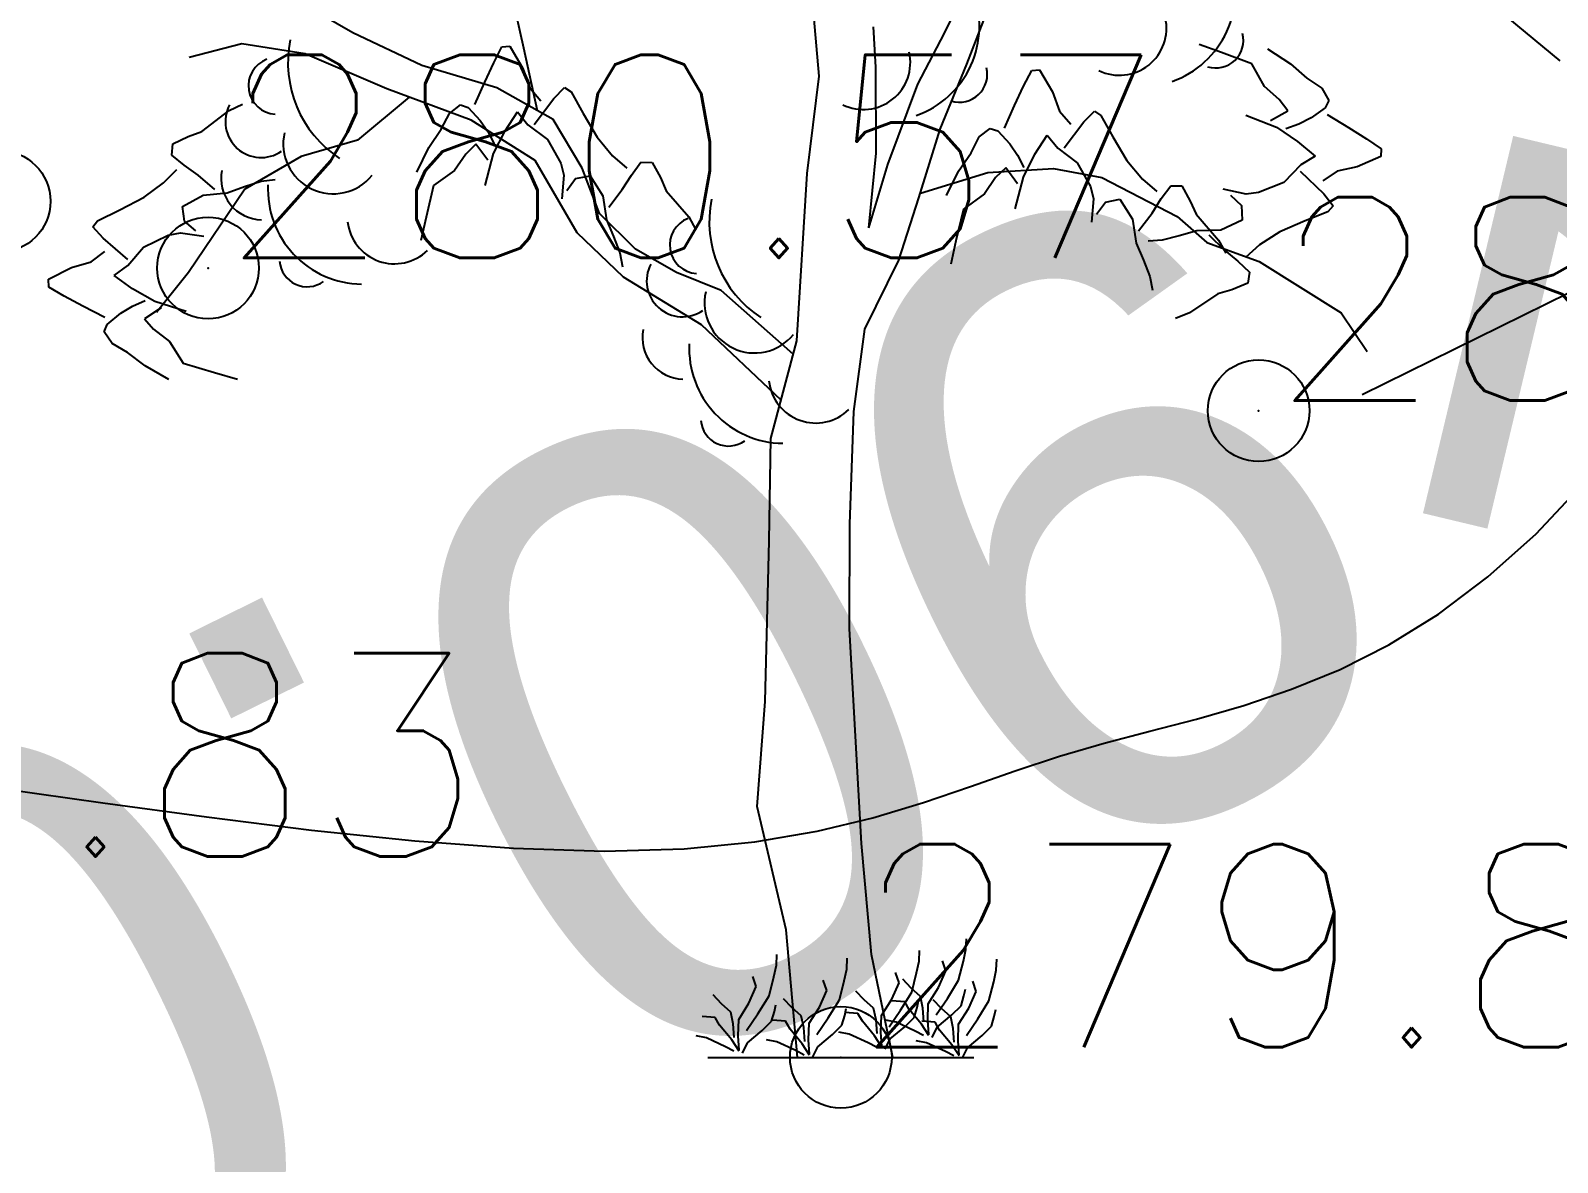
# Model space of a CAD drawing. Header units: millimetres. Extents: x 524954 to 526204, y 9523489 to 9524010.
# Drawn here: x 525163.7 to 525171.21, y 9523741.3 to 9523746.87 of the extents above; entities that cross this region are included whole.
import ezdxf
from ezdxf.enums import TextEntityAlignment as Align

# ---------------------------------------------------------------- set-up
doc = ezdxf.new("R2010")
doc.units = ezdxf.units.MM
doc.header["$PDMODE"] = 32
doc.header["$PDSIZE"] = 0.5
doc.linetypes.add('ACAD_ISO12W100', pattern=[21, 12, -3, 0, -3, 0, -3])
for name, color, linetype in [('Arbre', 34, 'ACAD_ISO12W100'), ('CN_10_00', 1, 'Continuous'), ('Route - Axe Route de la corniche 1 - Textes - Tabulations', 5, 'Continuous'), ('Route - Giratoire 1+ - Tabulations', 7, 'Continuous'), ('Route - Giratoire 1+ - Textes - Tabulations', 7, 'Continuous'), ('TopoAlt', 3, 'Continuous'), ('TOPOJIS', 7, 'Continuous')]:
    doc.layers.add(name, color=color, linetype=linetype)
doc.styles.add('Affichages route', font='arial.ttf', dxfattribs={"height": 0.5})
doc.styles.add('Simplex 1.0', font='Simplex.shx', dxfattribs={"width": 0.99, "height": 1})

# ---------------------------------------------------------------- blocks, each defined once
blk = doc.blocks.new('TCPOINT M')
at = {"color": 0}
blk.add_point((0, 0), dxfattribs=at)
at = {"layer": 'TopoAlt', "style": 'Simplex 1.0', "width": 0.99}
blk.add_attdef('ALT', (0.15, 0.15), '', height=1, dxfattribs=at)
blk = doc.blocks.new('v088')
at = {"linetype": 'Continuous'}
for p, q in [((-0.1073, 4.8293), (-0.1646, 5.4873)), ((0.5102, 5.0412), (0.6713, 5.3679)), ((-1.5592, 4.9668), (-1.6346, 5.3011)), ((-2.4003, 5.0425), (-2.6206, 5.1685)), ((0.6191, 4.888), (0.7312, 5.1764)), ((-2.0611, 4.8817), (-2.4003, 5.0425)), ((0.1717, 4.8724), (0.1613, 5.0712)), ((0.3786, 4.7897), (0.5102, 5.0412)), ((-2.9464, 4.9876), (-3.2062, 4.92)), ((-2.6344, 4.9381), (-2.9464, 4.9876)), ((-1.4917, 4.6586), (-1.5592, 4.9668)), ((-2.2328, 4.7662), (-2.6344, 4.9381)), ((0.489, 4.5681), (0.6191, 4.888)), ((-1.6919, 4.7713), (-2.0611, 4.8817)), ((-0.1657, 4.3492), (-0.1073, 4.8293)), ((0.1743, 4.4496), (0.1717, 4.8724)), ((-1.8192, 4.6131), (-2.2328, 4.7662)), ((-1.415, 4.6154), (-1.6919, 4.7713)), ((0.2314, 4.3948), (0.3786, 4.7897)), ((-2.1227, 4.7254), (-2.3768, 4.5144)), ((-1.5041, 4.4145), (-1.8192, 4.6131)), ((-1.2732, 4.3758), (-1.415, 4.6154)), ((-2.3768, 4.5144), (-2.655, 4.434)), ((0.3841, 4.2301), (0.489, 4.5681)), ((-2.655, 4.434), (-2.9315, 4.2727)), ((0.1384, 4.0819), (0.1743, 4.4496)), ((-1.2976, 4.0581), (-1.5041, 4.4145)), ((-1.1877, 4.1537), (-1.2732, 4.3758)), ((0.1384, 4.0819), (0.2314, 4.3948)), ((0.7235, 4.3553), (1.0465, 4.3745)), ((1.0465, 4.3745), (1.2838, 4.3297)), ((-0.2169, 3.5272), (-0.1657, 4.3492)), ((0.3911, 4.2526), (0.7235, 4.3553)), ((1.2838, 4.3297), (1.6547, 4.1385)), ((-2.9315, 4.2727), (-3.209, 3.8627)), ((0.2848, 3.9233), (0.3841, 4.2301)), ((-1.0099, 3.9771), (-1.1877, 4.1537)), ((1.6547, 4.1385), (1.8004, 4.0109)), ((-1.0692, 3.839), (-1.2976, 4.0581)), ((1.8004, 4.0109), (2.0573, 3.9168)), ((-0.8085, 3.8631), (-1.0099, 3.9771)), ((0.1177, 3.584), (0.2848, 3.9233)), ((2.0573, 3.9168), (2.4606, 3.664)), ((-3.209, 3.8627), (-3.3666, 3.6666)), ((-0.6849, 3.6045), (-1.0692, 3.839)), ((-0.589, 3.7744), (-0.8085, 3.8631)), ((-0.2343, 3.4611), (-0.589, 3.7744)), ((2.4606, 3.664), (2.589, 3.4739)), ((-0.2941, 3.234), (-0.6849, 3.6045)), ((0.064, 3.1786), (0.1177, 3.584)), ((-0.3436, 3.0457), (-0.2169, 3.5272)), ((0.0445, 2.6247), (0.064, 3.1786)), ((-0.3518, 2.5418), (-0.3436, 3.0457)), ((0.0429, 2.1085), (0.0445, 2.6247)), ((-0.3726, 1.7516), (-0.3518, 2.5418)), ((0.1022, 1.0525), (0.0429, 2.1085)), ((-0.4115, 1.2346), (-0.3726, 1.7516)), ((-0.2683, 0.6281), (-0.4115, 1.2346)), ((0.151, 0.5063), (0.1022, 1.0525)), ((-0.2127, 0), (-0.2683, 0.6281)), ((0.2565, 0), (0.151, 0.5063)), ((-0.6539, 0), (0.6539, 0))]:
    blk.add_line(p, q, dxfattribs=at)
at = {"color": 3, "linetype": 'Continuous'}
for p, q in [((-1.7068, 4.8945), (-1.6668, 4.9726)), ((-1.6668, 4.9726), (-1.6283, 4.976)), ((-1.6283, 4.976), (-1.5645, 4.8667)), ((1.8724, 4.9461), (1.762, 4.9854)), ((2.0987, 4.9642), (2.2113, 4.8904)), ((-1.7514, 4.7999), (-1.7068, 4.8945)), ((2.0224, 4.89), (1.8724, 4.9461)), ((2.0834, 4.7783), (2.0224, 4.89)), ((2.2113, 4.8904), (2.2929, 4.8185)), ((-1.5645, 4.8667), (-1.5307, 4.7714)), ((0.8993, 4.7791), (0.9393, 4.8572)), ((0.9393, 4.8572), (0.9778, 4.8606)), ((0.9778, 4.8606), (1.0416, 4.7513)), ((2.2929, 4.8185), (2.3654, 4.7691)), ((-1.8008, 4.6887), (-1.7514, 4.7999)), ((-1.5307, 4.7714), (-1.4755, 4.7074)), ((-1.4112, 4.7196), (-1.3587, 4.7727)), ((-1.3587, 4.7727), (-1.3272, 4.7513)), ((-1.3272, 4.7513), (-1.2679, 4.6451)), ((0.8546, 4.6845), (0.8993, 4.7791)), ((1.0416, 4.7513), (1.0754, 4.656)), ((2.1569, 4.7135), (2.0834, 4.7783)), ((2.3654, 4.7691), (2.4, 4.7096)), ((-3.1435, 4.5571), (-3.0095, 4.66)), ((-3.0095, 4.66), (-2.9439, 4.6918)), ((-1.9257, 4.6454), (-1.871, 4.6871)), ((-1.871, 4.6871), (-1.8334, 4.6747)), ((-1.8334, 4.6747), (-1.7744, 4.6115)), ((-1.5083, 4.5916), (-1.4112, 4.7196)), ((0.8053, 4.5733), (0.8546, 4.6845)), ((1.1948, 4.6042), (1.2474, 4.6573)), ((1.2474, 4.6573), (1.2789, 4.6359)), ((2.1133, 4.6106), (2.1989, 4.6584)), ((2.1989, 4.6584), (2.1569, 4.7135)), ((2.383, 4.6739), (2.3129, 4.6232)), ((2.4, 4.7096), (2.383, 4.6739)), ((-1.9657, 4.5674), (-1.9257, 4.6454)), ((-1.7744, 4.6115), (-1.7365, 4.5561)), ((-1.6512, 4.5605), (-1.5907, 4.6542)), ((-1.5907, 4.6542), (-1.5392, 4.5896)), ((-1.5392, 4.5896), (-1.4434, 4.5178)), ((-1.2679, 4.6451), (-1.1988, 4.529)), ((1.0754, 4.656), (1.1306, 4.592)), ((1.0978, 4.4762), (1.1948, 4.6042)), ((1.2789, 4.6359), (1.3382, 4.5297)), ((1.9921, 4.6376), (2.1424, 4.5777)), ((2.2532, 4.5924), (2.1892, 4.5691)), ((2.3129, 4.6232), (2.2532, 4.5924)), ((2.3928, 4.6398), (2.497, 4.577)), ((-3.2867, 4.4956), (-3.2101, 4.5328)), ((-3.2101, 4.5328), (-3.1435, 4.5571)), ((-2.0269, 4.4774), (-1.9657, 4.5674)), ((-1.7365, 4.5561), (-1.7054, 4.4954)), ((-1.7081, 4.4479), (-1.6512, 4.5605)), ((-1.4434, 4.5178), (-1.3781, 4.401)), ((-1.1988, 4.529), (-1.1228, 4.4377)), ((0.6404, 4.452), (0.6804, 4.53)), ((0.6804, 4.53), (0.7351, 4.5718)), ((0.7351, 4.5718), (0.7727, 4.5593)), ((0.7727, 4.5593), (0.8317, 4.4961)), ((0.9549, 4.4451), (1.0154, 4.5388)), ((1.0154, 4.5388), (1.0668, 4.4742)), ((1.3382, 4.5297), (1.4072, 4.4136)), ((2.1424, 4.5777), (2.247, 4.5072)), ((2.247, 4.5072), (2.3325, 4.4356)), ((2.497, 4.577), (2.5853, 4.5209)), ((2.5853, 4.5209), (2.6578, 4.4715)), ((-3.2911, 4.4407), (-3.2867, 4.4956)), ((-3.2303, 4.3905), (-3.2911, 4.4407)), ((-2.0862, 4.3565), (-2.0269, 4.4774)), ((-1.8447, 4.4455), (-1.8998, 4.3645)), ((-1.7952, 4.494), (-1.8447, 4.4455)), ((-1.7371, 4.415), (-1.7952, 4.494)), ((-1.7488, 4.2914), (-1.7081, 4.4479)), ((-1.1228, 4.4377), (-1.0524, 4.3767)), ((0.5791, 4.362), (0.6404, 4.452)), ((0.8317, 4.4961), (0.8696, 4.4407)), ((0.8696, 4.4407), (0.9007, 4.38)), ((0.898, 4.3325), (0.9549, 4.4451)), ((1.0668, 4.4742), (1.1627, 4.4024)), ((2.3325, 4.4356), (2.262, 4.3926)), ((2.6564, 4.4329), (2.5401, 4.3831)), ((2.6578, 4.4715), (2.6564, 4.4329)), ((-3.3314, 4.3035), (-3.2664, 4.3702)), ((-3.1617, 4.3413), (-3.2303, 4.3905)), ((-1.8998, 4.3645), (-2.0031, 4.2901)), ((-1.3781, 4.401), (-1.3629, 4.3412)), ((-1.0302, 4.3418), (-0.9835, 4.4054)), ((-0.9835, 4.4054), (-0.9285, 4.4041)), ((-0.9285, 4.4041), (-0.8869, 4.3298)), ((0.5199, 4.2411), (0.5791, 4.362)), ((0.8109, 4.3786), (0.7614, 4.3301)), ((0.869, 4.2996), (0.8109, 4.3786)), ((1.1627, 4.4024), (1.228, 4.2856)), ((1.4072, 4.4136), (1.4833, 4.3223)), ((2.262, 4.3926), (2.1788, 4.3064)), ((2.2601, 4.3616), (2.3751, 4.2494)), ((2.4412, 4.3615), (2.371, 4.3146)), ((2.5401, 4.3831), (2.4412, 4.3615)), ((-3.4268, 4.2328), (-3.3314, 4.3035)), ((-3.0788, 4.2707), (-3.1617, 4.3413)), ((-3.0186, 4.2553), (-2.9333, 4.2859)), ((-2.9333, 4.2859), (-2.8514, 4.3121)), ((-2.8514, 4.3121), (-2.7828, 4.3211)), ((-2.0031, 4.2901), (-2.0401, 4.1343)), ((-1.3629, 4.3412), (-1.3723, 4.2259)), ((-1.3485, 4.2656), (-1.3049, 4.3248)), ((-1.3049, 4.3248), (-1.2331, 4.3384)), ((-1.2331, 4.3384), (-1.1715, 4.2405)), ((-1.0754, 4.2705), (-1.0302, 4.3418)), ((-0.8869, 4.3298), (-0.8589, 4.2646)), ((0.7614, 4.3301), (0.7063, 4.2491)), ((0.8572, 4.176), (0.898, 4.3325)), ((1.228, 4.2856), (1.2432, 4.2258)), ((1.4833, 4.3223), (1.5536, 4.2613)), ((1.5759, 4.2264), (1.6226, 4.29)), ((1.6226, 4.29), (1.6776, 4.2887)), ((1.6776, 4.2887), (1.7191, 4.2144)), ((2.1788, 4.3064), (2.0548, 4.2561)), ((-3.5467, 4.1705), (-3.4268, 4.2328)), ((-3.2386, 4.1877), (-3.1373, 4.2436)), ((-3.1373, 4.2436), (-3.0186, 4.2553)), ((-1.1715, 4.2405), (-1.153, 4.1227)), ((-1.1411, 4.1837), (-1.0754, 4.2705)), ((-0.8589, 4.2646), (-0.7485, 4.1368)), ((0.7063, 4.2491), (0.603, 4.1747)), ((1.2432, 4.2258), (1.2338, 4.1105)), ((1.2576, 4.1502), (1.3011, 4.2094)), ((1.3011, 4.2094), (1.373, 4.223)), ((1.373, 4.223), (1.4346, 4.1251)), ((1.5307, 4.1551), (1.5759, 4.2264)), ((1.7191, 4.2144), (1.7472, 4.1493)), ((1.9936, 4.2484), (1.8803, 4.2721)), ((1.9168, 4.2436), (1.9701, 4.193)), ((2.0548, 4.2561), (1.9936, 4.2484)), ((2.3751, 4.2494), (2.4212, 4.1906)), ((-3.6561, 4.1174), (-3.5467, 4.1705)), ((-3.2291, 4.1152), (-3.2386, 4.1877)), ((-2.0401, 4.1343), (-2.0653, 4.0199)), ((-0.7485, 4.1368), (-0.7129, 4.0731)), ((0.603, 4.1747), (0.566, 4.0189)), ((1.465, 4.0683), (1.5307, 4.1551)), ((1.7472, 4.1493), (1.8576, 4.0214)), ((1.9701, 4.193), (1.9747, 4.12)), ((2.396, 4.1621), (2.2833, 4.1164)), ((2.4212, 4.1906), (2.396, 4.1621)), ((-3.6793, 4.0872), (-3.6561, 4.1174)), ((-3.6294, 4.0317), (-3.6793, 4.0872)), ((-3.3093, 4.0465), (-3.2488, 4.0583)), ((-3.2488, 4.0583), (-3.1342, 4.0423)), ((-3.1725, 4.0683), (-3.2291, 4.1152)), ((-1.153, 4.1227), (-1.1176, 4.0393)), ((1.4346, 4.1251), (1.4531, 4.0073)), ((1.7506, 4.0673), (1.6636, 4.0426)), ((1.8699, 4.071), (1.7506, 4.0673)), ((1.9747, 4.12), (1.8699, 4.071)), ((2.1595, 4.0623), (2.0595, 3.9982)), ((2.2833, 4.1164), (2.1595, 4.0623)), ((-3.5071, 3.9275), (-3.6294, 4.0317)), ((-3.5069, 3.8964), (-3.4297, 3.988)), ((-3.4297, 3.988), (-3.3093, 4.0465)), ((-1.1176, 4.0393), (-1.0867, 3.9591)), ((0.566, 4.0189), (0.5407, 3.9045)), ((1.4531, 4.0073), (1.4885, 3.9239)), ((1.5801, 4.0219), (1.511, 4.0175)), ((1.6636, 4.0426), (1.5801, 4.0219)), ((1.8097, 4.0479), (1.8877, 3.9719)), ((1.8576, 4.0214), (1.8932, 3.9577)), ((2.0595, 3.9982), (1.9902, 3.936)), ((-3.785, 3.8871), (-3.6878, 3.9154)), ((-3.6878, 3.9154), (-3.6208, 3.9668)), ((-1.0867, 3.9591), (-1.0738, 3.891)), ((1.4885, 3.9239), (1.5194, 3.8437)), ((1.8877, 3.9719), (1.9528, 3.9182)), ((1.9528, 3.9182), (2.0102, 3.864)), ((-3.8977, 3.8297), (-3.785, 3.8871)), ((-3.5743, 3.8488), (-3.5069, 3.8964)), ((-3.4842, 3.783), (-3.5743, 3.8488)), ((1.5194, 3.8437), (1.5323, 3.7756)), ((2.0102, 3.864), (2.002, 3.8096)), ((-3.8965, 3.791), (-3.8977, 3.8297)), ((-3.8209, 3.7466), (-3.8965, 3.791)), ((-3.3751, 3.7197), (-3.4842, 3.783)), ((1.855, 3.7579), (1.7144, 3.6642)), ((1.9231, 3.7776), (1.855, 3.7579)), ((2.002, 3.8096), (1.9231, 3.7776)), ((-3.729, 3.6966), (-3.8209, 3.7466)), ((-3.6208, 3.641), (-3.729, 3.6966)), ((-3.5422, 3.6629), (-3.4847, 3.6976)), ((-3.4847, 3.6976), (-3.4223, 3.7252)), ((-3.3439, 3.6889), (-3.4261, 3.6355)), ((-3.2212, 3.6701), (-3.3751, 3.7197)), ((-3.6232, 3.5708), (-3.6087, 3.6076)), ((-3.6087, 3.6076), (-3.5422, 3.6629)), ((-3.4261, 3.6355), (-3.3805, 3.5833)), ((1.7144, 3.6642), (1.6468, 3.6368)), ((-3.5847, 3.5138), (-3.6232, 3.5708)), ((-3.3805, 3.5833), (-3.3028, 3.5236)), ((-3.5091, 3.4694), (-3.5847, 3.5138)), ((-3.4228, 3.4031), (-3.5091, 3.4694)), ((-3.3028, 3.5236), (-3.2344, 3.4162)), ((-3.3055, 3.337), (-3.4228, 3.4031)), ((-3.2344, 3.4162), (-3.081, 3.3703)), ((-3.081, 3.3703), (-2.9682, 3.3386)), ((0.3847, 0.4736), (0.3871, 0.5265)), ((0.6034, 0.4736), (0.6155, 0.5313)), ((0.6155, 0.5313), (0.6179, 0.5842)), ((-0.3294, 0.3967), (-0.3173, 0.4544)), ((-0.3173, 0.4544), (-0.3149, 0.5073)), ((0.0288, 0.4351), (0.0313, 0.488)), ((0.3726, 0.4159), (0.3847, 0.4736)), ((0.5169, 0.4255), (0.5001, 0.476)), ((0.5794, 0.3798), (0.6034, 0.4736)), ((0.7645, 0.4303), (0.7669, 0.4832)), ((-0.4159, 0.3486), (-0.4327, 0.3991)), ((-0.3534, 0.3029), (-0.3294, 0.3967)), ((-0.0697, 0.3294), (-0.0865, 0.3798)), ((-0.0072, 0.2837), (0.0168, 0.3774)), ((0.0168, 0.3774), (0.0288, 0.4351)), ((0.2861, 0.3678), (0.2693, 0.4183)), ((0.3462, 0.3414), (0.3053, 0.3847)), ((0.3486, 0.3221), (0.3726, 0.4159)), ((0.4808, 0.3438), (0.5169, 0.4255)), ((0.5241, 0.2909), (0.5794, 0.3798)), ((0.7525, 0.3726), (0.7645, 0.4303)), ((-0.5866, 0.2645), (-0.6275, 0.3077)), ((-0.452, 0.2669), (-0.4159, 0.3486)), ((-0.4087, 0.214), (-0.3534, 0.3029)), ((-0.1058, 0.2476), (-0.0697, 0.3294)), ((0.1154, 0.2837), (0.0745, 0.327)), ((0.25, 0.2861), (0.2861, 0.3678)), ((0.2933, 0.2332), (0.3486, 0.3221)), ((0.3919, 0.3005), (0.3462, 0.3414)), ((0.4039, 0.2428), (0.3919, 0.3005)), ((0.4303, 0.2645), (0.4808, 0.3438)), ((0.5914, 0.2548), (0.6058, 0.3029)), ((0.6058, 0.3029), (0.6131, 0.3366)), ((0.6299, 0.2428), (0.6659, 0.3246)), ((0.6659, 0.3246), (0.6491, 0.375)), ((0.7285, 0.2789), (0.7525, 0.3726)), ((-0.5409, 0.2236), (-0.5866, 0.2645)), ((-0.5025, 0.1875), (-0.452, 0.2669)), ((-0.3414, 0.1779), (-0.327, 0.226)), ((-0.327, 0.226), (-0.3197, 0.2596)), ((-0.2404, 0.2452), (-0.2813, 0.2885)), ((-0.1947, 0.2043), (-0.2404, 0.2452)), ((-0.1563, 0.1683), (-0.1058, 0.2476)), ((-0.0625, 0.1947), (-0.0072, 0.2837)), ((0.0192, 0.2068), (0.0264, 0.2404)), ((0.1611, 0.2428), (0.1154, 0.2837)), ((0.1731, 0.1851), (0.1611, 0.2428)), ((0.1995, 0.2068), (0.25, 0.2861)), ((0.238, 0.1515), (0.2933, 0.2332)), ((0.3149, 0.2741), (0.25, 0.2789)), ((0.3366, 0.2356), (0.3149, 0.2741)), ((0.3967, 0.1635), (0.3366, 0.2356)), ((0.3606, 0.1971), (0.375, 0.2452)), ((0.375, 0.2452), (0.3823, 0.2789)), ((0.4087, 0.1755), (0.4039, 0.2428)), ((0.4279, 0.1827), (0.4303, 0.2645)), ((0.4953, 0.2404), (0.4544, 0.2837)), ((0.4688, 0.2092), (0.5241, 0.2909)), ((0.5409, 0.1995), (0.4953, 0.2404)), ((0.5457, 0.2092), (0.5914, 0.2548)), ((0.5794, 0.1635), (0.6299, 0.2428)), ((0.6732, 0.1899), (0.7285, 0.2789)), ((0.7549, 0.2019), (0.7621, 0.2356)), ((-0.6179, 0.1971), (-0.6828, 0.2019)), ((-0.5962, 0.1587), (-0.6179, 0.1971)), ((-0.5361, 0.0865), (-0.5962, 0.1587)), ((-0.5289, 0.1659), (-0.5409, 0.2236)), ((-0.5241, 0.0986), (-0.5289, 0.1659)), ((-0.5049, 0.1058), (-0.5025, 0.1875)), ((-0.464, 0.1322), (-0.4087, 0.214)), ((-0.3871, 0.1322), (-0.3414, 0.1779)), ((-0.2717, 0.1779), (-0.3366, 0.1827)), ((-0.25, 0.1394), (-0.2717, 0.1779)), ((-0.1827, 0.1467), (-0.1947, 0.2043)), ((-0.1587, 0.0865), (-0.1563, 0.1683)), ((-0.1178, 0.113), (-0.0625, 0.1947)), ((-0.0409, 0.113), (0.0048, 0.1587)), ((0.0048, 0.1587), (0.0192, 0.2068)), ((0.0841, 0.2164), (0.0192, 0.2212)), ((0.1058, 0.1779), (0.0841, 0.2164)), ((0.1659, 0.1058), (0.1058, 0.1779)), ((0.1779, 0.1178), (0.1731, 0.1851)), ((0.1971, 0.125), (0.1995, 0.2068)), ((0.2717, 0.1731), (0.2212, 0.1827)), ((0.2428, 0.0914), (0.3149, 0.1515)), ((0.3654, 0.1298), (0.2717, 0.1731)), ((0.3149, 0.1515), (0.3606, 0.1971)), ((0.4327, 0.1082), (0.3967, 0.1635)), ((0.464, 0.1731), (0.3991, 0.1779)), ((0.4327, 0.113), (0.4279, 0.1827)), ((0.4856, 0.1346), (0.464, 0.1731)), ((0.4736, 0.1491), (0.5457, 0.2092)), ((0.5529, 0.1418), (0.5409, 0.1995)), ((0.577, 0.0817), (0.5794, 0.1635)), ((0.6179, 0.1082), (0.6732, 0.1899)), ((0.6948, 0.1082), (0.7405, 0.1539)), ((0.7405, 0.1539), (0.7549, 0.2019)), ((-0.6611, 0.0962), (-0.7116, 0.1058)), ((-0.5674, 0.0529), (-0.6611, 0.0962)), ((-0.5001, 0.0313), (-0.5361, 0.0865)), ((-0.5001, 0.0361), (-0.5049, 0.1058)), ((-0.4592, 0.0721), (-0.3871, 0.1322)), ((-0.3149, 0.0769), (-0.3654, 0.0865)), ((-0.2212, 0.0337), (-0.3149, 0.0769)), ((-0.1899, 0.0673), (-0.25, 0.1394)), ((-0.1779, 0.0793), (-0.1827, 0.1467)), ((-0.1539, 0.0168), (-0.1587, 0.0865)), ((-0.113, 0.0529), (-0.0409, 0.113)), ((0.0409, 0.1154), (-0.0096, 0.125)), ((0.1346, 0.0721), (0.0409, 0.1154)), ((0.2019, 0.0505), (0.1659, 0.1058)), ((0.2019, 0.0553), (0.1971, 0.125)), ((0.2188, 0.0409), (0.2428, 0.0914)), ((0.4063, 0.1082), (0.3654, 0.1298)), ((0.4207, 0.0721), (0.3702, 0.0817)), ((0.4496, 0.0986), (0.4736, 0.1491)), ((0.5457, 0.0625), (0.4856, 0.1346)), ((0.5578, 0.0745), (0.5529, 0.1418)), ((0.5818, 0.012), (0.577, 0.0817)), ((0.6227, 0.0481), (0.6948, 0.1082)), ((-0.5265, 0.0313), (-0.5674, 0.0529)), ((-0.4832, 0.0216), (-0.4592, 0.0721)), ((-0.1803, 0.012), (-0.2212, 0.0337)), ((-0.1539, 0.012), (-0.1899, 0.0673)), ((-0.137, 0.0024), (-0.113, 0.0529)), ((0.1755, 0.0505), (0.1346, 0.0721)), ((0.5145, 0.0288), (0.4207, 0.0721)), ((0.5554, 0.0072), (0.5145, 0.0288)), ((0.5818, 0.0072), (0.5457, 0.0625)), ((0.5986, -0.0024), (0.6227, 0.0481))]:
    blk.add_line(p, q, dxfattribs=at)
for centre, major_axis, start_param, end_param in [((1.4749, 5.2432), (0.3298, 0.3298), 4.265936, 5.872819), ((0.2152, 5.0749), (-0.3298, 0.3298), 2.69514, 4.302022), ((1.3699, 5.0654), (-0.1641, 0.1641), 1.908121, 4.146545), ((1.844, 5.0056), (-0.0964, 0.0964), 2.051824, 4.174223), ((-2.1547, 4.8961), (-0.3995, 0.3995), 0.587708, 1.773422), ((-2.774, 4.7815), (-0.099, 0.099), -0.421529, 2.292047), ((0.1101, 4.8971), (-0.1641, 0.1641), 1.908121, 4.146545), ((0.5842, 4.8373), (0.0964, 0.0964), 3.62262, 5.745019), ((-2.8514, 4.6047), (-0.1246, 0.1246), 0.293965, 2.957824), ((-2.4968, 4.4965), (0.1741, 0.1741), 2.133893, 4.816631), ((-2.8441, 4.3258), (-0.1445, 0.1445), 0.590553, 2.325666), ((-2.352, 4.2724), (0.3298, 0.3298), 2.307735, 3.914618), ((-0.0823, 4.1124), (0.3995, 0.3995), 2.158504, 3.344219), ((-2.1954, 4.1377), (0.1641, 0.1641), 2.463212, 4.701636), ((-0.7016, 3.9977), (0.099, 0.099), 1.149268, 3.862844), ((-2.6253, 3.929), (0.0964, 0.0964), 2.435534, 4.557933), ((-0.779, 3.821), (0.1246, 0.1246), 1.864761, 4.52862), ((-0.4244, 3.7128), (0.1741, 0.1741), 2.133893, 4.816631), ((-0.7718, 3.542), (-0.1445, 0.1445), 0.590553, 2.325666), ((-0.2796, 3.4886), (0.3298, 0.3298), 2.307735, 3.914618), ((-0.1231, 3.3539), (0.1641, 0.1641), 2.463212, 4.701636), ((-0.5529, 3.1452), (0.0964, 0.0964), 2.435534, 4.557933)]:
    blk.add_ellipse(centre, major_axis=major_axis, ratio=1, start_param=start_param, end_param=end_param, dxfattribs=at)

msp = doc.modelspace()

# ---------------------------------------------------------------- linework, layer by layer
at = {"layer": 'CN_10_00', "elevation": 280, "flags": 128}
for points in [[(525171.2202, 9523746.7187), (525170.9638, 9523746.9316)], [(525163.5644, 9523743.1374), (525164.0514, 9523743.0678), (525164.5612, 9523742.9983), (525165.0783, 9523742.9343), (525165.5871, 9523742.8814), (525166.072, 9523742.845), (525166.5175, 9523742.8307), (525166.9119, 9523742.8421), (525167.2587, 9523742.8765), (525167.5654, 9523742.9289), (525167.8394, 9523742.9947), (525168.0881, 9523743.0692), (525168.3191, 9523743.1477), (525168.5396, 9523743.2253), (525168.7571, 9523743.2975), (525168.9778, 9523743.3612), (525169.2027, 9523743.4203), (525169.4314, 9523743.4805), (525169.6636, 9523743.5475), (525169.899, 9523743.6269), (525170.1374, 9523743.7244), (525170.3783, 9523743.8456), (525170.6216, 9523743.9963), (525170.8653, 9523744.18), (525171.1016, 9523744.392), (525171.3213, 9523744.6255)]]:
    msp.add_lwpolyline(points, dxfattribs=at)
at = {"layer": 'Route - Giratoire 1+ - Tabulations'}
msp.add_line((525188.181, 9523753.926), (525170.2458, 9523745.0756), dxfattribs=at)

# ---------------------------------------------------------------- block references
at = {"layer": 'Arbre'}
msp.add_blockref('v088', (525167.682, 9523741.815), dxfattribs=at)
at = {"layer": 'TOPOJIS'}
ref = msp.add_blockref('TCPOINT M', (525164.5695, 9523745.6997, 280.57), dxfattribs=at)
ref.add_attrib('ALT', '280.57', (525164.6195, 9523745.7497, 280.57), dxfattribs={"layer": 'TopoAlt', "height": 1, "style": 'Simplex 1.0', "width": 0.99})
msp.add_blockref('TCPOINT M', (525163.5438, 9523746.0282, 280.61), dxfattribs=at)
ref = msp.add_blockref('TCPOINT M', (525169.7371, 9523744.9977, 280.13), dxfattribs=at)
ref.add_attrib('ALT', '280.13', (525169.7871, 9523745.0477, 280.13), dxfattribs={"layer": 'TopoAlt', "height": 1, "style": 'Simplex 1.0', "width": 0.99})
ref = msp.add_blockref('TCPOINT M', (525161.2075, 9523742.7537, 279.83), dxfattribs=at)
ref.add_attrib('ALT', '279.83', (525161.2575, 9523742.8037, 279.83), dxfattribs={"layer": 'TopoAlt', "height": 1, "style": 'Simplex 1.0', "width": 0.99})
ref = msp.add_blockref('TCPOINT M', (525167.682, 9523741.8154, 279.87), dxfattribs=at)
ref.add_attrib('ALT', '279.87', (525167.732, 9523741.8654, 279.87), dxfattribs={"layer": 'TopoAlt', "height": 1, "style": 'Simplex 1.0', "width": 0.99})

# ---------------------------------------------------------------- texts
at = {"layer": 'Route - Axe Route de la corniche 1 - Textes - Tabulations', "style": 'Affichages route'}
msp.add_text('137.52', height=3, rotation=256.55972, dxfattribs=at).set_placement((525174.9346, 9523756.4054), align=Align.MIDDLE_LEFT)
at = {"layer": 'Route - Giratoire 1+ - Textes - Tabulations', "style": 'Affichages route'}
msp.add_text('90.0', height=3, rotation=206.26481, dxfattribs=at).set_placement((525170.0216, 9523744.965), align=Align.MIDDLE_LEFT)

doc.saveas('drawing.dxf')
